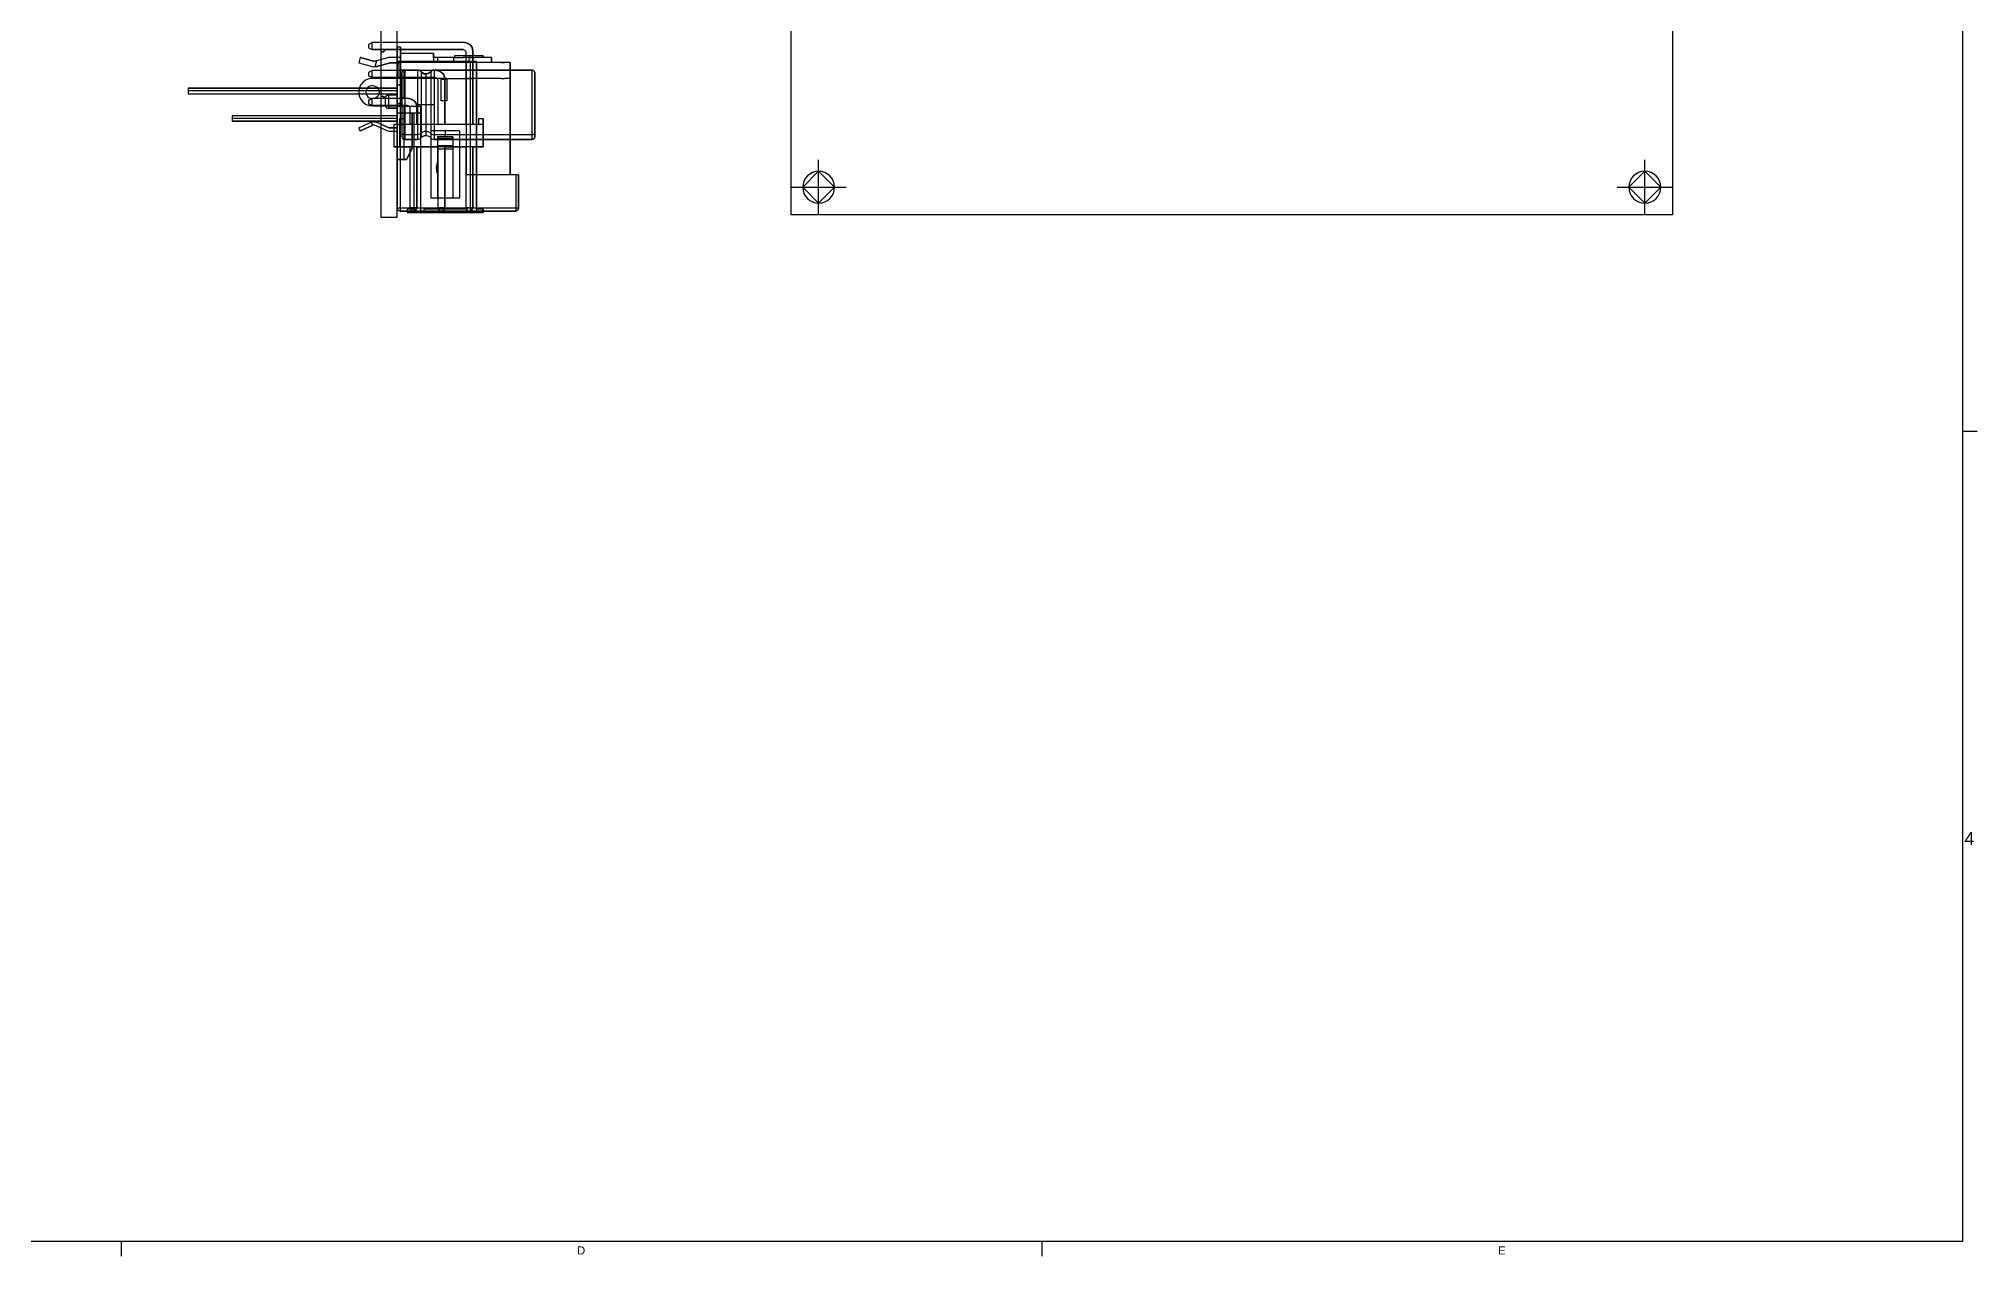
# Model space of a CAD drawing. Header units: inches. Extents: x 0 to 841, y -594 to 0.
# Drawn here: x 489.1 to 841, y -594 to -372.9 of the extents above; entities that cross this region are included whole.
import ezdxf

# ---------------------------------------------------------------- set-up
doc = ezdxf.new("R2010")
doc.units = ezdxf.units.IN
doc.header["$MEASUREMENT"] = 0
doc.styles.add('Arial0', font='arial.ttf', dxfattribs={"height": 2.265495})

msp = doc.modelspace()

# ---------------------------------------------------------------- linework, layer by layer
at = {"color": 18, "true_color": 0x000000}
for p, q in [((838.35, -2.65), (838.35, -591.35)), ((551.15, -165.31), (551.15, -405.31)), ((554.15, -405.31), (554.15, -165.31)), ((625.65, -404.85), (625.65, -164.85)), ((785.65, -164.85), (785.65, -404.85)), ((547.4, -376.29), (547.15, -377.25)), ((547.4, -376.29), (547.15, -377.25)), ((547.52, -376.31), (547.4, -376.29)), ((547.4, -376.29), (547.52, -376.31)), ((547.84, -376.4), (547.52, -376.31)), ((547.52, -376.31), (547.84, -376.4)), ((548.35, -376.54), (547.84, -376.4)), ((547.84, -376.4), (548.35, -376.54)), ((549.01, -376.72), (548.35, -376.54)), ((548.35, -376.54), (549.01, -376.72)), ((549.52, -373.6), (548.94, -373.93)), ((549.52, -373.6), (548.94, -373.93)), ((548.94, -373.93), (548.94, -374.5)), ((548.94, -373.93), (548.94, -374.5)), ((548.94, -374.5), (549.52, -374.84)), ((548.94, -374.5), (549.52, -374.84)), ((549.55, -373.58), (549.52, -373.6)), ((549.55, -373.58), (549.52, -373.6)), ((549.52, -373.6), (549.52, -374.84)), ((549.52, -374.84), (549.55, -374.85)), ((549.52, -374.84), (549.55, -374.85)), ((566.34, -373.58), (549.55, -373.58)), ((566.34, -373.58), (549.55, -373.58)), ((549.55, -374.85), (551, -374.85)), ((566.08, -374.85), (549.55, -374.85)), ((552.39, -376.33), (550.35, -376.88)), ((552.39, -376.33), (550.35, -376.88)), ((551, -374.85), (551.33, -375.26)), ((551, -374.85), (551.33, -375.26)), ((551.33, -375.26), (551.63, -375.26)), ((551.63, -375.26), (551.33, -375.26)), ((551.63, -375.26), (551.96, -374.85)), ((551.96, -374.85), (551.63, -375.26)), ((551.96, -374.85), (566.08, -374.85)), ((552.55, -376.3), (552.39, -376.33)), ((552.55, -376.3), (552.39, -376.33)), ((552.7, -376.27), (552.55, -376.3)), ((552.7, -376.27), (552.55, -376.3)), ((552.86, -376.27), (552.7, -376.27)), ((552.86, -376.27), (552.7, -376.27)), ((554.75, -376.27), (552.86, -376.27)), ((554.75, -376.27), (552.86, -376.27)), ((554.75, -374.41), (554.15, -374.41)), ((554.15, -374.41), (554.15, -383.11)), ((554.75, -374.41), (554.15, -374.41)), ((554.15, -374.41), (554.15, -377.01)), ((554.75, -377.01), (554.75, -374.41)), ((554.75, -374.41), (554.75, -377.01)), ((560.75, -375.57), (554.75, -375.57)), ((554.75, -375.57), (554.75, -376.27)), ((554.75, -375.57), (554.75, -377.17)), ((560.75, -375.57), (554.75, -375.57)), ((560.75, -376.27), (560.75, -375.57)), ((560.75, -375.57), (560.75, -377.17)), ((564.55, -376.27), (560.75, -376.27)), ((560.95, -376.27), (560.75, -376.27)), ((561.15, -376.27), (560.95, -376.27)), ((561.31, -376.27), (561.15, -376.27)), ((561.31, -376.27), (561.15, -376.27)), ((561.44, -376.27), (561.31, -376.27)), ((561.44, -376.27), (561.44, -377.17)), ((564.35, -376.27), (561.44, -376.27)), ((564.35, -376.27), (564.35, -377.17)), ((564.35, -376.27), (565.18, -376.27)), ((569.75, -375.97), (564.55, -375.97)), ((564.55, -375.97), (564.55, -376.27)), ((564.63, -375.97), (564.55, -375.97)), ((564.55, -375.97), (564.55, -376.27)), ((564.89, -375.97), (564.63, -375.97)), ((565.31, -375.97), (564.89, -375.97)), ((565.18, -376.27), (566.13, -376.27)), ((565.85, -375.97), (565.31, -375.97)), ((566.47, -375.97), (565.85, -375.97)), ((566.08, -374.85), (566.21, -374.87)), ((566.08, -374.85), (566.21, -374.87)), ((567.15, -376.27), (566.13, -376.27)), ((566.21, -374.87), (566.34, -374.92)), ((566.21, -374.87), (566.34, -374.92)), ((566.73, -373.63), (566.34, -373.58)), ((566.34, -373.58), (566.73, -373.63)), ((566.34, -374.92), (566.44, -375)), ((566.34, -374.92), (566.44, -375)), ((566.44, -375), (566.52, -375.11)), ((566.44, -375), (566.52, -375.11)), ((567.15, -375.97), (566.47, -375.97)), ((566.52, -375.11), (566.57, -375.23)), ((566.52, -375.11), (566.57, -375.23)), ((566.57, -375.23), (566.59, -375.36)), ((566.57, -375.23), (566.59, -375.36)), ((566.59, -375.36), (566.59, -388.44)), ((566.59, -375.36), (566.59, -388.44)), ((567.1, -373.79), (566.73, -373.63)), ((566.73, -373.63), (567.1, -373.79)), ((567.41, -374.03), (567.1, -373.79)), ((567.1, -373.79), (567.41, -374.03)), ((567.15, -375.97), (567.82, -375.97)), ((567.15, -375.97), (567.15, -376.27)), ((567.15, -376.27), (568.21, -376.27)), ((567.15, -376.27), (567.15, -377.17)), ((567.66, -374.34), (567.41, -374.03)), ((567.41, -374.03), (567.66, -374.34)), ((567.81, -374.71), (567.66, -374.34)), ((567.66, -374.34), (567.81, -374.71)), ((567.86, -375.11), (567.81, -374.71)), ((567.81, -374.71), (567.86, -375.11)), ((568.45, -375.97), (567.82, -375.97)), ((567.86, -388.44), (567.86, -375.11)), ((567.86, -375.11), (567.86, -388.44)), ((569.2, -376.27), (568.21, -376.27)), ((568.98, -375.97), (568.45, -375.97)), ((569.4, -375.97), (568.98, -375.97)), ((570.05, -376.27), (569.2, -376.27)), ((569.66, -375.97), (569.4, -375.97)), ((569.75, -375.97), (569.66, -375.97)), ((569.75, -376.27), (569.75, -375.97)), ((569.75, -375.97), (569.75, -376.27)), ((571.25, -376.27), (569.75, -376.27)), ((570.7, -376.27), (570.05, -376.27)), ((571.11, -376.27), (570.7, -376.27)), ((571.25, -376.27), (571.11, -376.27)), ((571.25, -377.17), (571.25, -376.27)), ((571.25, -376.27), (571.25, -377.17)), ((547.15, -377.25), (547.26, -377.28)), ((547.15, -377.25), (547.26, -377.28)), ((547.26, -377.28), (547.58, -377.37)), ((547.26, -377.28), (547.58, -377.37)), ((547.58, -377.37), (548.09, -377.51)), ((547.58, -377.37), (548.09, -377.51)), ((548.09, -377.51), (548.76, -377.68)), ((548.09, -377.51), (548.76, -377.68)), ((548.76, -377.68), (549.52, -377.89)), ((548.76, -377.68), (549.52, -377.89)), ((549.52, -378.68), (548.94, -379.01)), ((549.52, -378.68), (548.94, -379.01)), ((548.94, -379.01), (548.94, -379.58)), ((548.94, -379.01), (548.94, -379.58)), ((548.94, -379.58), (549.52, -379.92)), ((548.94, -379.58), (549.52, -379.92)), ((549.65, -380.07), (549, -380.15)), ((549.65, -380.07), (549, -380.15)), ((549.78, -376.92), (549.01, -376.72)), ((549.01, -376.72), (549.78, -376.92)), ((549.52, -377.89), (549.98, -377.95)), ((549.52, -377.89), (549.98, -377.95)), ((549.55, -378.66), (549.52, -378.68)), ((549.55, -378.66), (549.52, -378.68)), ((549.52, -378.68), (549.52, -379.92)), ((549.52, -379.92), (549.55, -379.93)), ((549.52, -379.92), (549.55, -379.93)), ((561.26, -378.66), (549.55, -378.66)), ((561.26, -378.66), (549.55, -378.66)), ((549.55, -379.93), (561, -379.93)), ((561, -379.93), (549.55, -379.93)), ((554.45, -380.07), (549.65, -380.07)), ((554.45, -380.07), (549.65, -380.07)), ((549.98, -376.95), (549.78, -376.92)), ((549.78, -376.92), (549.98, -376.95)), ((550.19, -376.92), (549.98, -376.95)), ((550.19, -376.92), (549.98, -376.95)), ((549.98, -377.95), (550.07, -377.95)), ((550.07, -377.95), (549.98, -377.95)), ((550.35, -376.88), (550.07, -377.95)), ((550.07, -377.95), (550.19, -377.93)), ((550.19, -377.93), (550.07, -377.95)), ((550.35, -376.88), (550.19, -376.92)), ((550.35, -376.88), (550.19, -376.92)), ((550.19, -377.93), (550.32, -377.92)), ((550.32, -377.92), (550.19, -377.93)), ((550.32, -377.92), (550.45, -377.89)), ((550.45, -377.89), (550.32, -377.92)), ((550.45, -377.89), (552.65, -377.3)), ((552.65, -377.3), (550.45, -377.89)), ((552.65, -377.3), (552.72, -377.28)), ((552.72, -377.28), (552.65, -377.3)), ((552.72, -377.28), (552.79, -377.27)), ((552.79, -377.27), (552.72, -377.28)), ((552.79, -377.27), (552.86, -377.27)), ((552.86, -377.27), (552.79, -377.27)), ((552.86, -377.27), (554.45, -377.27)), ((554.45, -377.27), (552.86, -377.27)), ((554.75, -377.01), (554.15, -377.01)), ((554.15, -377.01), (554.15, -385.21)), ((554.15, -380.07), (554.15, -403.67)), ((554.16, -380.07), (554.15, -380.07)), ((554.45, -380.07), (554.16, -380.07)), ((554.21, -380.07), (554.16, -380.07)), ((554.29, -380.07), (554.21, -380.07)), ((554.4, -380.07), (554.29, -380.07)), ((554.52, -380.07), (554.4, -380.07)), ((554.45, -377.17), (554.45, -380.07)), ((566.67, -377.17), (554.45, -377.17)), ((554.45, -377.27), (554.45, -380.07)), ((563.15, -380.07), (554.52, -380.07)), ((554.65, -380.07), (554.52, -380.07)), ((562.05, -380.07), (554.65, -380.07)), ((554.65, -380.07), (554.65, -403.67)), ((568.55, -377.01), (554.75, -377.01)), ((567.35, -377.01), (554.75, -377.01)), ((554.75, -377.01), (554.75, -385.21)), ((555.35, -378.61), (554.75, -378.61)), ((554.97, -379), (554.95, -379.15)), ((554.97, -379), (554.95, -379.15)), ((554.95, -379.15), (554.95, -381.26)), ((554.95, -379.15), (554.95, -379.35)), ((554.95, -379.35), (554.95, -379.92)), ((554.95, -379.92), (554.95, -380.82)), ((555.02, -378.86), (554.97, -379)), ((555.02, -378.86), (554.97, -379)), ((555.12, -378.74), (555.02, -378.86)), ((555.12, -378.74), (555.02, -378.86)), ((555.24, -378.64), (555.12, -378.74)), ((555.24, -378.64), (555.12, -378.74)), ((555.38, -378.58), (555.24, -378.64)), ((555.38, -378.58), (555.24, -378.64)), ((555.35, -378.61), (555.35, -383.61)), ((555.35, -378.61), (555.35, -383.61)), ((555.53, -378.56), (555.38, -378.58)), ((555.53, -378.56), (555.38, -378.58)), ((557.84, -378.56), (555.53, -378.56)), ((555.53, -378.56), (555.53, -378.78)), ((557.84, -378.56), (555.53, -378.56)), ((555.53, -378.78), (555.53, -379.41)), ((555.53, -379.41), (555.53, -380.41)), ((558.08, -378.6), (557.84, -378.56)), ((557.84, -378.56), (557.84, -378.78)), ((557.84, -378.56), (558.08, -378.6)), ((557.84, -378.78), (557.84, -379.41)), ((557.84, -379.41), (557.84, -380.41)), ((558.3, -378.7), (558.08, -378.6)), ((558.08, -378.6), (558.3, -378.7)), ((558.47, -378.87), (558.3, -378.7)), ((558.3, -378.7), (558.47, -378.87)), ((558.72, -379.09), (558.47, -378.87)), ((558.47, -378.87), (558.47, -379.07)), ((558.47, -378.87), (558.72, -379.09)), ((558.47, -379.07), (558.47, -379.67)), ((558.47, -379.67), (558.47, -380.62)), ((559.02, -379.23), (558.72, -379.09)), ((558.72, -379.09), (559.02, -379.23)), ((559.35, -379.28), (559.02, -379.23)), ((559.02, -379.23), (559.35, -379.28)), ((559.67, -379.23), (559.35, -379.28)), ((559.67, -379.23), (559.35, -379.28)), ((559.35, -379.28), (559.35, -379.47)), ((559.35, -379.47), (559.35, -380.03)), ((559.35, -380.03), (559.35, -380.92)), ((559.97, -379.09), (559.67, -379.23)), ((559.97, -379.09), (559.67, -379.23)), ((560.22, -378.87), (559.97, -379.09)), ((560.22, -378.87), (559.97, -379.09)), ((560.4, -378.7), (560.22, -378.87)), ((560.4, -378.7), (560.22, -378.87)), ((560.22, -378.87), (560.22, -379.07)), ((560.22, -379.07), (560.22, -379.67)), ((560.22, -379.67), (560.22, -380.62)), ((560.61, -378.6), (560.4, -378.7)), ((560.61, -378.6), (560.4, -378.7)), ((560.85, -378.56), (560.61, -378.6)), ((560.85, -378.56), (560.61, -378.6)), ((578.56, -378.56), (560.85, -378.56)), ((560.85, -378.56), (560.85, -378.78)), ((560.85, -378.56), (578.56, -378.56)), ((560.85, -378.78), (560.85, -379.41)), ((560.85, -379.41), (560.85, -380.41)), ((561, -379.93), (561.13, -379.95)), ((561, -379.93), (561.13, -379.95)), ((561.13, -379.95), (561.26, -380)), ((561.13, -379.95), (561.26, -380)), ((561.65, -378.71), (561.26, -378.66)), ((561.26, -378.66), (561.65, -378.71)), ((561.26, -380), (561.36, -380.08)), ((561.26, -380), (561.36, -380.08)), ((561.36, -380.08), (561.44, -380.19)), ((561.36, -380.08), (561.44, -380.19)), ((562.02, -378.87), (561.65, -378.71)), ((561.65, -378.71), (562.02, -378.87)), ((562.33, -379.11), (562.02, -378.87)), ((562.02, -378.87), (562.33, -379.11)), ((562.05, -380.07), (562.05, -384.17)), ((563.15, -380.07), (562.05, -380.07)), ((562.58, -379.42), (562.33, -379.11)), ((562.33, -379.11), (562.58, -379.42)), ((562.73, -379.79), (562.58, -379.42)), ((562.58, -379.42), (562.73, -379.79)), ((562.78, -380.19), (562.73, -379.79)), ((562.73, -379.79), (562.78, -380.19)), ((563.15, -380.07), (563.15, -384.17)), ((563.15, -380.07), (566.67, -380.07)), ((567.71, -377.17), (566.67, -377.17)), ((566.67, -377.17), (566.67, -380.07)), ((566.67, -380.07), (567.71, -380.07)), ((566.67, -380.07), (566.67, -397.57)), ((567.71, -380.07), (566.67, -380.07)), ((567.66, -377.01), (567.35, -377.01)), ((567.66, -377.01), (567.35, -377.01)), ((567.35, -377.01), (567.35, -404.41)), ((567.95, -377.01), (567.66, -377.01)), ((568.74, -377.17), (567.71, -377.17)), ((568.74, -380.07), (567.71, -380.07)), ((568.74, -380.07), (567.71, -380.07)), ((568.19, -377.01), (567.95, -377.01)), ((568.39, -377.01), (568.19, -377.01)), ((568.51, -377.01), (568.39, -377.01)), ((568.51, -377.01), (568.55, -377.01)), ((568.55, -403.81), (568.55, -377.01)), ((568.55, -377.01), (568.55, -404.41)), ((569.73, -377.17), (568.74, -377.17)), ((569.73, -380.07), (568.74, -380.07)), ((569.73, -380.07), (568.74, -380.07)), ((570.67, -377.17), (569.73, -377.17)), ((570.67, -380.07), (569.73, -380.07)), ((570.67, -380.07), (569.73, -380.07)), ((571.54, -377.17), (570.67, -377.17)), ((571.54, -380.07), (570.67, -380.07)), ((571.54, -380.07), (570.67, -380.07)), ((574.67, -377.17), (571.25, -377.17)), ((572.32, -377.17), (571.54, -377.17)), ((572.32, -380.07), (571.54, -380.07)), ((572.32, -380.07), (571.54, -380.07)), ((573.01, -377.17), (572.32, -377.17)), ((573.01, -380.07), (572.32, -380.07)), ((573.01, -380.07), (572.32, -380.07)), ((573.01, -377.17), (573.59, -377.17)), ((573.01, -380.07), (573.59, -380.07)), ((573.01, -380.07), (573.59, -380.07)), ((574.06, -377.17), (573.59, -377.17)), ((574.06, -380.07), (573.59, -380.07)), ((574.06, -380.07), (573.59, -380.07)), ((574.39, -377.17), (574.06, -377.17)), ((574.39, -380.07), (574.06, -380.07)), ((574.39, -380.07), (574.06, -380.07)), ((574.6, -377.17), (574.39, -377.17)), ((574.6, -380.07), (574.39, -380.07)), ((574.6, -380.07), (574.39, -380.07)), ((574.67, -377.17), (574.6, -377.17)), ((574.67, -380.07), (574.6, -380.07)), ((574.67, -380.07), (574.6, -380.07)), ((574.67, -397.57), (574.67, -377.17)), ((574.67, -377.17), (574.67, -380.07)), ((574.67, -380.07), (574.67, -397.57)), ((578.71, -378.58), (578.56, -378.56)), ((578.56, -378.56), (578.56, -378.78)), ((578.56, -378.56), (578.71, -378.58)), ((578.56, -378.78), (578.56, -379.41)), ((578.56, -379.41), (578.56, -380.41)), ((578.85, -378.64), (578.71, -378.58)), ((578.71, -378.58), (578.85, -378.64)), ((578.97, -378.74), (578.85, -378.64)), ((578.85, -378.64), (578.97, -378.74)), ((579.07, -378.86), (578.97, -378.74)), ((578.97, -378.74), (579.07, -378.86)), ((579.13, -379), (579.07, -378.86)), ((579.07, -378.86), (579.13, -379)), ((579.15, -379.15), (579.13, -379)), ((579.13, -379), (579.15, -379.15)), ((579.15, -389.81), (579.15, -379.15)), ((579.15, -379.15), (579.15, -379.35)), ((579.15, -379.35), (579.15, -379.92)), ((579.15, -379.92), (579.15, -380.82)), ((554.15, -381.86), (516.15, -381.86)), ((516.15, -381.86), (516.15, -382.36)), ((516.15, -381.86), (516.15, -381.88)), ((516.15, -381.86), (554.15, -381.86)), ((516.15, -381.88), (516.15, -381.93)), ((516.15, -381.93), (516.15, -382.01)), ((516.15, -382.01), (516.15, -382.11)), ((516.15, -382.11), (516.15, -382.23)), ((516.15, -382.23), (516.15, -382.36)), ((516.15, -382.36), (516.15, -382.86)), ((516.15, -382.36), (516.15, -382.49)), ((554.15, -382.36), (516.15, -382.36)), ((516.15, -382.49), (516.15, -382.61)), ((516.15, -382.61), (516.15, -382.72)), ((516.15, -382.72), (516.15, -382.8)), ((516.15, -382.8), (516.15, -382.85)), ((516.15, -382.85), (516.15, -382.86)), ((516.15, -382.86), (554.15, -382.86)), ((516.15, -382.86), (554.15, -382.86)), ((547.23, -381.92), (547.15, -382.57)), ((547.23, -381.92), (547.15, -382.57)), ((547.15, -382.57), (547.23, -383.22)), ((547.15, -382.57), (547.23, -383.22)), ((547.48, -381.32), (547.23, -381.92)), ((547.48, -381.32), (547.23, -381.92)), ((547.23, -383.22), (547.48, -383.82)), ((547.23, -383.22), (547.48, -383.82)), ((547.88, -380.8), (547.48, -381.32)), ((547.88, -380.8), (547.48, -381.32)), ((548.4, -380.4), (547.88, -380.8)), ((548.4, -380.4), (547.88, -380.8)), ((549, -380.15), (548.4, -380.4)), ((549, -380.15), (548.4, -380.4)), ((548.49, -382.26), (548.45, -382.57)), ((548.45, -382.57), (548.49, -382.88)), ((548.61, -381.97), (548.49, -382.26)), ((548.49, -382.88), (548.61, -383.17)), ((548.8, -381.72), (548.61, -381.97)), ((548.61, -383.17), (548.8, -383.42)), ((549.05, -381.53), (548.8, -381.72)), ((548.8, -383.42), (549.05, -383.61)), ((549.34, -381.41), (549.05, -381.53)), ((549.05, -383.61), (549.34, -383.73)), ((549.65, -381.37), (549.34, -381.41)), ((549.65, -381.37), (549.96, -381.41)), ((549.96, -381.41), (550.25, -381.53)), ((550.25, -383.61), (549.96, -383.73)), ((550.25, -381.53), (550.49, -381.72)), ((550.49, -383.42), (550.25, -383.61)), ((550.49, -381.72), (550.69, -381.97)), ((550.69, -383.17), (550.49, -383.42)), ((550.69, -381.97), (550.81, -382.26)), ((550.81, -382.88), (550.69, -383.17)), ((550.81, -382.26), (550.85, -382.57)), ((550.85, -382.57), (550.81, -382.88)), ((551.33, -383.34), (551, -383.74)), ((551.33, -383.34), (551, -383.74)), ((551.63, -383.34), (551.33, -383.34)), ((551.63, -383.34), (551.33, -383.34)), ((551.96, -383.74), (551.63, -383.34)), ((551.63, -383.34), (551.96, -383.74)), ((551.96, -383.57), (551.95, -383.72)), ((551.96, -383.57), (551.95, -383.72)), ((551.98, -383.53), (551.96, -383.57)), ((551.98, -383.53), (551.96, -383.57)), ((552.01, -383.44), (551.98, -383.53)), ((552.01, -383.44), (551.98, -383.53)), ((552.04, -383.39), (552.01, -383.44)), ((552.04, -383.39), (552.01, -383.44)), ((552.09, -383.32), (552.04, -383.39)), ((552.09, -383.32), (552.04, -383.39)), ((552.13, -383.28), (552.09, -383.32)), ((552.13, -383.28), (552.09, -383.32)), ((552.19, -383.23), (552.13, -383.28)), ((552.19, -383.23), (552.13, -383.28)), ((552.25, -383.19), (552.19, -383.23)), ((552.25, -383.19), (552.19, -383.23)), ((552.32, -383.16), (552.25, -383.19)), ((552.32, -383.16), (552.25, -383.19)), ((552.37, -383.14), (552.32, -383.16)), ((552.37, -383.14), (552.32, -383.16)), ((552.43, -383.13), (552.37, -383.14)), ((552.43, -383.13), (552.37, -383.14)), ((552.49, -383.12), (552.43, -383.13)), ((552.49, -383.12), (552.43, -383.13)), ((552.55, -383.11), (552.49, -383.12)), ((552.55, -383.11), (552.49, -383.12)), ((554.15, -383.11), (552.55, -383.11)), ((552.55, -383.11), (552.55, -383.12)), ((553.95, -383.11), (552.55, -383.11)), ((552.55, -383.12), (552.55, -383.2)), ((552.55, -383.2), (552.55, -383.34)), ((552.55, -383.34), (552.55, -383.55)), ((552.55, -383.55), (552.55, -383.8)), ((554.15, -383.11), (553.95, -383.11)), ((554.95, -381.26), (554.15, -381.26)), ((554.15, -381.26), (554.15, -381.86)), ((554.15, -381.26), (554.15, -381.38)), ((554.15, -381.26), (554.95, -381.26)), ((554.15, -381.38), (554.15, -381.71)), ((554.15, -381.71), (554.15, -382.24)), ((554.15, -382.24), (554.15, -382.94)), ((554.15, -382.86), (554.15, -384.64)), ((554.15, -382.94), (554.15, -383.75)), ((555.35, -383.61), (554.75, -383.61)), ((554.95, -380.82), (554.95, -382.01)), ((554.95, -382.01), (554.95, -383.39)), ((554.95, -383.39), (554.95, -384.86)), ((555.53, -380.41), (555.53, -381.71)), ((555.53, -381.71), (555.53, -383.23)), ((555.53, -383.23), (555.53, -384.86)), ((557.84, -380.41), (557.84, -381.71)), ((557.84, -381.71), (557.84, -383.23)), ((557.84, -383.23), (557.84, -384.86)), ((558.47, -380.62), (558.47, -381.86)), ((558.47, -381.86), (558.47, -383.31)), ((558.47, -383.31), (558.47, -384.86)), ((559.35, -380.92), (559.35, -382.07)), ((559.35, -382.07), (559.35, -383.42)), ((559.35, -383.42), (559.35, -384.86)), ((560.22, -380.62), (560.22, -381.86)), ((560.22, -381.86), (560.22, -383.31)), ((560.22, -383.31), (560.22, -384.86)), ((560.85, -380.41), (560.85, -381.71)), ((560.85, -381.71), (560.85, -383.23)), ((560.85, -383.23), (560.85, -384.86)), ((561.44, -380.19), (561.49, -380.31)), ((561.44, -380.19), (561.49, -380.31)), ((561.49, -380.31), (561.51, -380.44)), ((561.49, -380.31), (561.51, -380.44)), ((561.51, -380.44), (561.51, -388.44)), ((561.51, -380.44), (561.51, -388.44)), ((563.15, -380.27), (562.05, -380.27)), ((562.78, -388.44), (562.78, -380.19)), ((562.78, -380.19), (562.78, -388.44)), ((578.56, -380.41), (578.56, -381.71)), ((578.56, -381.71), (578.56, -383.23)), ((578.56, -383.23), (578.56, -384.86)), ((579.15, -380.82), (579.15, -382.01)), ((579.15, -382.01), (579.15, -383.39)), ((579.15, -383.39), (579.15, -384.86)), ((554.15, -386.86), (524.15, -386.86)), ((524.15, -386.86), (524.15, -387.36)), ((524.15, -386.86), (524.15, -386.88)), ((554.15, -386.86), (524.15, -386.86)), ((524.15, -386.88), (524.15, -386.93)), ((524.15, -386.93), (524.15, -387.01)), ((524.15, -387.01), (524.15, -387.11)), ((524.15, -387.11), (524.15, -387.23)), ((547.48, -383.82), (547.88, -384.34)), ((547.48, -383.82), (547.88, -384.34)), ((547.88, -384.34), (548.4, -384.73)), ((547.88, -384.34), (548.4, -384.73)), ((548.4, -384.73), (549, -384.98)), ((548.4, -384.73), (549, -384.98)), ((549.52, -383.76), (548.94, -384.09)), ((549.52, -383.76), (548.94, -384.09)), ((548.94, -384.09), (548.94, -384.66)), ((548.94, -384.09), (548.94, -384.66)), ((548.94, -384.66), (549.52, -385)), ((548.94, -384.66), (549.52, -385)), ((549, -384.98), (549.65, -385.07)), ((549, -384.98), (549.65, -385.07)), ((549.34, -383.73), (549.65, -383.77)), ((549.55, -383.74), (549.52, -383.76)), ((549.55, -383.74), (549.52, -383.76)), ((549.52, -383.76), (549.52, -385)), ((549.52, -385), (549.55, -385.01)), ((549.52, -385), (549.55, -385.01)), ((551, -383.74), (549.55, -383.74)), ((556.18, -383.74), (549.55, -383.74)), ((549.55, -385.01), (555.92, -385.01)), ((555.92, -385.01), (549.55, -385.01)), ((549.96, -383.73), (549.65, -383.77)), ((549.65, -385.07), (554.15, -385.07)), ((554.15, -385.07), (549.65, -385.07)), ((551.95, -383.72), (551.95, -384.9)), ((551.95, -383.72), (551.95, -383.76)), ((551.95, -383.76), (551.95, -383.83)), ((551.95, -383.83), (551.95, -383.93)), ((551.95, -383.93), (551.95, -384.06)), ((551.95, -384.06), (551.95, -384.2)), ((551.95, -384.2), (551.95, -384.35)), ((551.95, -384.35), (551.95, -384.5)), ((551.95, -384.5), (551.95, -384.64)), ((551.95, -384.64), (551.95, -384.75)), ((551.95, -384.75), (551.95, -384.84)), ((551.95, -384.84), (551.95, -384.9)), ((551.95, -384.9), (551.96, -385.05)), ((551.95, -384.9), (551.96, -385.05)), ((556.18, -383.74), (551.96, -383.74)), ((551.96, -385.05), (552.01, -385.19)), ((551.96, -385.05), (552.01, -385.19)), ((552.01, -385.19), (552.09, -385.3)), ((552.01, -385.19), (552.09, -385.3)), ((552.09, -385.3), (552.19, -385.4)), ((552.09, -385.3), (552.19, -385.4)), ((552.19, -385.4), (552.32, -385.47)), ((552.19, -385.4), (552.32, -385.47)), ((552.32, -385.47), (552.43, -385.5)), ((552.32, -385.47), (552.43, -385.5)), ((552.43, -385.5), (552.55, -385.51)), ((552.43, -385.5), (552.55, -385.51)), ((552.55, -383.8), (552.55, -384.09)), ((552.55, -384.09), (552.55, -384.39)), ((552.55, -384.39), (552.55, -384.68)), ((552.55, -384.68), (552.55, -384.96)), ((552.55, -384.96), (552.55, -385.19)), ((552.55, -385.19), (552.55, -385.37)), ((552.55, -385.37), (552.55, -385.48)), ((552.55, -385.48), (552.55, -385.51)), ((552.55, -385.51), (554.15, -385.51)), ((554.15, -385.51), (552.55, -385.51)), ((554.15, -383.75), (554.15, -384.64)), ((554.15, -384.64), (554.95, -384.64)), ((554.95, -384.64), (554.15, -384.64)), ((554.15, -385.07), (554.15, -389.07)), ((554.95, -385.09), (554.15, -385.09)), ((554.15, -385.09), (554.15, -386.86)), ((554.15, -385.09), (554.15, -385.98)), ((554.95, -385.09), (554.15, -385.09)), ((554.75, -385.21), (554.15, -385.21)), ((554.15, -385.21), (554.15, -386.41)), ((554.15, -385.51), (554.15, -394.81)), ((554.15, -385.98), (554.15, -386.79)), ((555.35, -386.41), (554.15, -386.41)), ((554.15, -386.41), (554.15, -394.81)), ((554.15, -386.79), (554.15, -387.49)), ((558.35, -385.21), (554.75, -385.21)), ((554.95, -384.64), (554.95, -385.09)), ((554.95, -384.86), (554.95, -386.34)), ((554.95, -386.34), (554.95, -387.72)), ((555.35, -385.21), (555.35, -386.41)), ((558.35, -386.41), (555.35, -386.41)), ((555.35, -386.41), (555.35, -394.81)), ((555.53, -384.86), (555.53, -386.49)), ((555.53, -386.49), (555.53, -388.01)), ((555.92, -385.01), (556.05, -385.03)), ((555.92, -385.01), (556.05, -385.03)), ((556.05, -385.03), (556.18, -385.08)), ((556.05, -385.03), (556.18, -385.08)), ((556.57, -383.79), (556.18, -383.74)), ((556.18, -383.74), (556.57, -383.79)), ((556.18, -385.08), (556.28, -385.16)), ((556.18, -385.08), (556.28, -385.16)), ((556.28, -385.16), (556.36, -385.27)), ((556.28, -385.16), (556.36, -385.27)), ((556.36, -385.27), (556.41, -385.39)), ((556.36, -385.27), (556.41, -385.39)), ((556.41, -385.39), (556.43, -385.52)), ((556.41, -385.39), (556.43, -385.52)), ((556.43, -385.52), (556.43, -388.44)), ((556.43, -385.52), (556.43, -388.44)), ((556.94, -383.95), (556.57, -383.79)), ((556.57, -383.79), (556.94, -383.95)), ((556.85, -392.81), (556.85, -386.41)), ((556.85, -386.41), (557.15, -386.41)), ((556.85, -386.41), (556.85, -392.81)), ((557.25, -384.19), (556.94, -383.95)), ((556.94, -383.95), (557.25, -384.19)), ((557.15, -386.41), (557.15, -399.85)), ((557.15, -386.41), (557.15, -404.41)), ((557.31, -386.41), (557.19, -386.41)), ((557.19, -386.41), (557.19, -386.41)), ((557.5, -384.5), (557.25, -384.19)), ((557.25, -384.19), (557.5, -384.5)), ((557.5, -386.41), (557.31, -386.41)), ((557.65, -384.87), (557.5, -384.5)), ((557.5, -384.5), (557.65, -384.87)), ((557.75, -386.41), (557.5, -386.41)), ((557.7, -385.27), (557.65, -384.87)), ((557.65, -384.87), (557.7, -385.27)), ((557.7, -388.44), (557.7, -385.27)), ((557.7, -385.27), (557.7, -388.44)), ((558.04, -386.41), (557.75, -386.41)), ((560.85, -384.86), (557.84, -384.86)), ((560.85, -384.86), (557.84, -384.86)), ((557.84, -384.86), (557.84, -386.49)), ((557.84, -386.49), (557.84, -388.01)), ((558.04, -386.41), (558.35, -386.41)), ((558.35, -385.21), (558.35, -386.41)), ((558.35, -386.41), (558.35, -404.41)), ((558.47, -384.86), (558.47, -386.42)), ((558.47, -386.42), (558.47, -387.86)), ((559.35, -384.86), (559.35, -386.31)), ((559.35, -386.31), (559.35, -387.66)), ((560.22, -384.86), (560.22, -386.42)), ((560.22, -386.42), (560.22, -387.86)), ((560.85, -384.86), (560.85, -386.49)), ((560.85, -386.49), (560.85, -388.01)), ((563.15, -384.17), (562.05, -384.17)), ((578.56, -384.86), (578.56, -386.49)), ((578.56, -386.49), (578.56, -388.01)), ((579.15, -384.86), (579.15, -386.34)), ((579.15, -386.34), (579.15, -387.72)), ((524.15, -387.23), (524.15, -387.36)), ((524.15, -387.36), (524.15, -387.86)), ((524.15, -387.36), (524.15, -387.49)), ((554.15, -387.36), (524.15, -387.36)), ((524.15, -387.49), (524.15, -387.61)), ((524.15, -387.61), (524.15, -387.72)), ((524.15, -387.72), (524.15, -387.8)), ((524.15, -387.8), (524.15, -387.85)), ((524.15, -387.85), (524.15, -387.86)), ((524.15, -387.86), (554.15, -387.86)), ((554.15, -387.86), (524.15, -387.86)), ((547.22, -389.06), (547.15, -389.1)), ((547.22, -389.06), (547.15, -389.1)), ((547.15, -389.1), (547.4, -389.64)), ((547.15, -389.1), (547.4, -389.64)), ((547.44, -388.96), (547.22, -389.06)), ((547.44, -388.96), (547.22, -389.06)), ((547.4, -389.64), (547.47, -389.61)), ((547.47, -389.61), (547.4, -389.64)), ((547.79, -388.8), (547.44, -388.96)), ((547.79, -388.8), (547.44, -388.96)), ((547.47, -389.61), (547.69, -389.5)), ((547.69, -389.5), (547.47, -389.61)), ((547.69, -389.5), (548.04, -389.34)), ((548.04, -389.34), (547.69, -389.5)), ((548.25, -388.58), (547.79, -388.8)), ((548.25, -388.58), (547.79, -388.8)), ((548.04, -389.34), (548.5, -389.13)), ((548.5, -389.13), (548.04, -389.34)), ((548.78, -388.34), (548.25, -388.58)), ((548.78, -388.34), (548.25, -388.58)), ((548.5, -389.13), (549.03, -388.88)), ((549.03, -388.88), (548.5, -389.13)), ((549.35, -388.07), (548.78, -388.34)), ((549.35, -388.07), (548.78, -388.34)), ((549.03, -388.88), (549.61, -388.61)), ((549.61, -388.61), (549.03, -388.88)), ((549.41, -388.04), (549.35, -388.07)), ((549.41, -388.04), (549.35, -388.07)), ((549.78, -387.95), (549.41, -388.04)), ((549.78, -387.95), (549.41, -388.04)), ((549.41, -388.04), (549.67, -388.59)), ((549.61, -388.61), (549.67, -388.59)), ((549.67, -388.59), (549.61, -388.61)), ((549.67, -388.59), (549.87, -388.54)), ((549.87, -388.54), (549.67, -388.59)), ((550.17, -387.95), (549.78, -387.95)), ((549.78, -387.95), (550.17, -387.95)), ((549.87, -388.54), (550.08, -388.55)), ((549.87, -388.54), (550.08, -388.55)), ((550.08, -388.55), (550.28, -388.61)), ((550.08, -388.55), (550.28, -388.61)), ((550.54, -388.07), (550.17, -387.95)), ((550.17, -387.95), (550.54, -388.07)), ((550.28, -388.61), (552.27, -389.54)), ((550.28, -388.61), (552.27, -389.54)), ((552.52, -388.99), (550.54, -388.07)), ((550.54, -388.07), (552.52, -388.99)), ((552.27, -389.54), (552.46, -389.61)), ((552.27, -389.54), (552.46, -389.61)), ((552.46, -389.61), (552.66, -389.65)), ((552.46, -389.61), (552.66, -389.65)), ((552.63, -389.03), (552.52, -388.99)), ((552.52, -388.99), (552.63, -389.03)), ((552.74, -389.06), (552.63, -389.03)), ((552.63, -389.03), (552.74, -389.06)), ((552.66, -389.65), (552.86, -389.67)), ((552.66, -389.65), (552.86, -389.67)), ((552.86, -389.07), (552.74, -389.06)), ((552.74, -389.06), (552.86, -389.07)), ((554.15, -389.07), (552.86, -389.07)), ((552.86, -389.07), (554.15, -389.07)), ((552.86, -389.67), (554.15, -389.67)), ((552.86, -389.67), (554.15, -389.67)), ((554.53, -388.44), (553.51, -388.44)), ((553.51, -388.44), (553.51, -392.51)), ((553.51, -388.44), (553.51, -392.51)), ((554.53, -388.44), (553.51, -388.44)), ((554.15, -387.49), (554.15, -388.02)), ((554.15, -387.86), (554.15, -388.46)), ((554.15, -388.02), (554.15, -388.35)), ((554.15, -388.35), (554.15, -388.46)), ((554.15, -388.46), (554.95, -388.46)), ((554.15, -388.46), (554.95, -388.46)), ((554.15, -389.67), (554.15, -403.67)), ((555.39, -387.43), (554.53, -387.43)), ((554.53, -387.43), (554.53, -388.44)), ((554.53, -387.43), (554.53, -388.44)), ((555.39, -387.43), (554.53, -387.43)), ((554.53, -388.44), (554.53, -392.51)), ((569.77, -388.44), (554.53, -388.44)), ((554.95, -387.72), (554.95, -388.9)), ((554.95, -388.46), (554.95, -389.81)), ((554.95, -388.9), (554.95, -389.81)), ((554.95, -389.81), (554.95, -390.58)), ((554.95, -389.81), (554.97, -389.94)), ((554.95, -389.81), (554.97, -389.94)), ((554.95, -389.81), (554.95, -390.23)), ((554.95, -390.23), (554.95, -390.49)), ((554.95, -390.49), (554.95, -390.58)), ((554.95, -390.58), (554.97, -390.73)), ((554.95, -390.58), (554.97, -390.73)), ((554.97, -389.94), (555.02, -390.07)), ((554.97, -389.94), (555.02, -390.07)), ((555.02, -390.07), (555.12, -390.17)), ((555.02, -390.07), (555.12, -390.17)), ((555.12, -390.17), (555.24, -390.25)), ((555.12, -390.17), (555.24, -390.25)), ((555.24, -390.25), (555.38, -390.3)), ((555.24, -390.25), (555.38, -390.3)), ((555.38, -390.3), (555.53, -390.32)), ((555.38, -390.3), (555.53, -390.32)), ((555.39, -388.44), (555.39, -387.43)), ((555.39, -387.43), (555.39, -388.44)), ((556.43, -388.44), (555.39, -388.44)), ((555.53, -388.01), (555.53, -389.32)), ((555.53, -389.32), (555.53, -390.32)), ((557.84, -390.32), (555.53, -390.32)), ((557.84, -390.32), (555.53, -390.32)), ((555.53, -390.32), (555.53, -390.78)), ((561.51, -388.44), (557.7, -388.44)), ((557.84, -388.01), (557.84, -389.32)), ((557.84, -389.32), (557.84, -390.32)), ((558.08, -390.29), (557.84, -390.32)), ((558.08, -390.29), (557.84, -390.32)), ((557.84, -390.32), (557.84, -390.78)), ((558.3, -390.2), (558.08, -390.29)), ((558.3, -390.2), (558.08, -390.29)), ((558.47, -390.06), (558.3, -390.2)), ((558.47, -390.06), (558.3, -390.2)), ((558.47, -387.86), (558.47, -389.11)), ((558.47, -389.11), (558.47, -390.06)), ((558.72, -389.87), (558.47, -390.06)), ((558.72, -389.87), (558.47, -390.06)), ((558.47, -390.06), (558.47, -390.5)), ((558.47, -390.5), (558.47, -390.77)), ((558.47, -390.86), (558.72, -390.64)), ((558.72, -390.64), (558.47, -390.86)), ((559.02, -389.74), (558.72, -389.87)), ((559.02, -389.74), (558.72, -389.87)), ((558.72, -390.64), (559.02, -390.5)), ((559.02, -390.5), (558.72, -390.64)), ((559.35, -389.7), (559.02, -389.74)), ((559.35, -389.7), (559.02, -389.74)), ((559.02, -390.5), (559.35, -390.45)), ((559.35, -390.45), (559.02, -390.5)), ((559.35, -387.66), (559.35, -388.81)), ((559.35, -388.81), (559.35, -389.7)), ((559.35, -389.7), (559.67, -389.74)), ((559.35, -389.7), (559.67, -389.74)), ((559.35, -389.7), (559.35, -390.11)), ((559.35, -390.11), (559.35, -390.36)), ((559.35, -390.36), (559.35, -390.45)), ((559.35, -390.45), (559.67, -390.5)), ((559.35, -390.45), (559.67, -390.5)), ((559.67, -389.74), (559.97, -389.87)), ((559.67, -389.74), (559.97, -389.87)), ((559.67, -390.5), (559.97, -390.64)), ((559.67, -390.5), (559.97, -390.64)), ((559.97, -389.87), (560.22, -390.06)), ((559.97, -389.87), (560.22, -390.06)), ((559.97, -390.64), (560.22, -390.86)), ((559.97, -390.64), (560.22, -390.86)), ((560.22, -387.86), (560.22, -389.11)), ((560.22, -389.11), (560.22, -390.06)), ((560.22, -390.06), (560.4, -390.2)), ((560.22, -390.06), (560.4, -390.2)), ((560.22, -390.06), (560.22, -390.5)), ((560.22, -390.5), (560.22, -390.77)), ((565.45, -389.61), (560.25, -389.61)), ((560.25, -389.61), (560.25, -401.81)), ((560.4, -390.2), (560.61, -390.29)), ((560.4, -390.2), (560.61, -390.29)), ((560.61, -390.29), (560.85, -390.32)), ((560.61, -390.29), (560.85, -390.32)), ((560.85, -388.01), (560.85, -389.32)), ((560.85, -389.32), (560.85, -390.32)), ((578.56, -390.32), (560.85, -390.32)), ((578.56, -390.32), (560.85, -390.32)), ((560.85, -390.32), (560.85, -390.78)), ((566.59, -388.44), (562.78, -388.44)), ((562.83, -389.61), (562.83, -390.69)), ((565.45, -389.61), (565.45, -401.81)), ((568.9, -388.44), (567.86, -388.44)), ((569.77, -387.43), (568.9, -387.43)), ((568.9, -387.43), (568.9, -388.44)), ((569.77, -387.43), (568.9, -387.43)), ((568.9, -387.43), (568.9, -388.44)), ((569.77, -388.44), (569.77, -387.43)), ((569.77, -387.43), (569.77, -388.44)), ((569.77, -392.51), (569.77, -388.44)), ((569.77, -388.44), (569.77, -392.51)), ((578.56, -388.01), (578.56, -389.32)), ((578.56, -389.32), (578.56, -390.32)), ((578.71, -390.3), (578.56, -390.32)), ((578.71, -390.3), (578.56, -390.32)), ((578.56, -390.32), (578.56, -390.78)), ((578.85, -390.25), (578.71, -390.3)), ((578.85, -390.25), (578.71, -390.3)), ((578.97, -390.17), (578.85, -390.25)), ((578.97, -390.17), (578.85, -390.25)), ((579.07, -390.07), (578.97, -390.17)), ((579.07, -390.07), (578.97, -390.17)), ((579.13, -389.94), (579.07, -390.07)), ((579.13, -389.94), (579.07, -390.07)), ((579.15, -389.81), (579.13, -389.94)), ((579.15, -389.81), (579.13, -389.94)), ((579.13, -390.73), (579.15, -390.58)), ((579.15, -390.58), (579.13, -390.73)), ((579.15, -387.72), (579.15, -388.9)), ((579.15, -388.9), (579.15, -389.81)), ((579.15, -390.58), (579.15, -389.81)), ((579.15, -389.81), (579.15, -390.23)), ((579.15, -390.23), (579.15, -390.49)), ((579.15, -390.49), (579.15, -390.58)), ((553.51, -392.51), (554.53, -392.51)), ((554.53, -392.51), (553.51, -392.51)), ((554.53, -392.51), (556.43, -392.51)), ((569.77, -392.51), (554.53, -392.51)), ((554.97, -390.73), (555.02, -390.87)), ((554.97, -390.73), (555.02, -390.87)), ((555.02, -390.87), (555.12, -390.99)), ((555.02, -390.87), (555.12, -390.99)), ((555.12, -390.99), (555.24, -391.09)), ((555.12, -390.99), (555.24, -391.09)), ((555.24, -391.09), (555.38, -391.14)), ((555.24, -391.09), (555.38, -391.14)), ((555.38, -391.14), (555.53, -391.16)), ((555.38, -391.14), (555.53, -391.16)), ((555.53, -390.78), (555.53, -391.07)), ((555.53, -391.07), (555.53, -391.16)), ((555.53, -391.16), (557.84, -391.16)), ((557.84, -391.16), (555.53, -391.16)), ((555.85, -394.81), (556.85, -392.81)), ((556.85, -392.81), (555.85, -394.81)), ((556.43, -392.51), (556.43, -403.58)), ((556.43, -392.51), (556.43, -403.58)), ((557.7, -403.58), (557.7, -392.51)), ((557.7, -392.51), (561.51, -392.51)), ((557.7, -392.51), (557.7, -403.58)), ((557.84, -390.78), (557.84, -391.07)), ((557.84, -391.07), (557.84, -391.16)), ((557.84, -391.16), (558.08, -391.13)), ((558.08, -391.13), (557.84, -391.16)), ((558.08, -391.13), (558.3, -391.03)), ((558.3, -391.03), (558.08, -391.13)), ((558.3, -391.03), (558.47, -390.86)), ((558.47, -390.86), (558.3, -391.03)), ((558.47, -390.77), (558.47, -390.86)), ((560.22, -390.77), (560.22, -390.86)), ((560.22, -390.86), (560.4, -391.03)), ((560.22, -390.86), (560.4, -391.03)), ((560.4, -391.03), (560.61, -391.13)), ((560.4, -391.03), (560.61, -391.13)), ((560.61, -391.13), (560.85, -391.16)), ((560.61, -391.13), (560.85, -391.16)), ((560.85, -390.78), (560.85, -391.07)), ((560.85, -391.07), (560.85, -391.16)), ((560.85, -391.16), (578.56, -391.16)), ((578.56, -391.16), (560.85, -391.16)), ((564.25, -390.69), (561.45, -390.69)), ((561.45, -390.69), (561.45, -391.01)), ((564.25, -391.01), (561.45, -391.01)), ((561.45, -391.01), (561.45, -392.32)), ((561.45, -392.32), (561.45, -392.51)), ((561.45, -392.32), (561.45, -392.51)), ((564.25, -392.32), (561.45, -392.32)), ((561.45, -392.51), (561.45, -392.72)), ((561.45, -392.72), (561.45, -392.92)), ((561.45, -392.72), (561.45, -392.92)), ((564.25, -392.92), (561.45, -392.92)), ((561.45, -392.92), (561.45, -401.81)), ((561.51, -392.51), (561.51, -403.58)), ((561.51, -392.51), (561.51, -403.58)), ((562.78, -403.58), (562.78, -392.51)), ((562.78, -392.51), (566.59, -392.51)), ((562.78, -392.51), (562.78, -403.58)), ((564.25, -390.69), (564.25, -391.01)), ((564.25, -391.01), (564.25, -392.32)), ((564.25, -392.32), (564.25, -392.51)), ((564.25, -392.51), (564.25, -392.72)), ((564.25, -392.72), (564.25, -392.92)), ((564.25, -392.92), (564.25, -401.81)), ((566.59, -392.51), (566.59, -403.58)), ((566.59, -392.51), (566.59, -403.58)), ((567.86, -403.58), (567.86, -392.51)), ((567.86, -392.51), (569.77, -392.51)), ((567.86, -392.51), (567.86, -403.58)), ((578.56, -390.78), (578.56, -391.07)), ((578.56, -391.07), (578.56, -391.16)), ((578.56, -391.16), (578.71, -391.14)), ((578.71, -391.14), (578.56, -391.16)), ((578.71, -391.14), (578.85, -391.09)), ((578.85, -391.09), (578.71, -391.14)), ((578.85, -391.09), (578.97, -390.99)), ((578.97, -390.99), (578.85, -391.09)), ((578.97, -390.99), (579.07, -390.87)), ((579.07, -390.87), (578.97, -390.99)), ((579.07, -390.87), (579.13, -390.73)), ((579.13, -390.73), (579.07, -390.87)), ((554.15, -394.81), (555.85, -394.81)), ((555.35, -394.81), (554.15, -394.81)), ((555.85, -394.81), (555.35, -394.81)), ((561.4, -395.39), (561.23, -396.28)), ((561.23, -396.28), (561.34, -397.17)), ((561.34, -397.17), (561.45, -397.4)), ((561.45, -395.25), (561.4, -395.39)), ((575.65, -397.57), (566.67, -397.57)), ((576.15, -397.57), (574.67, -397.57)), ((575.78, -397.57), (575.65, -397.57)), ((575.65, -397.57), (575.65, -403.67)), ((575.9, -397.57), (575.78, -397.57)), ((576, -397.57), (575.9, -397.57)), ((576.08, -397.57), (576, -397.57)), ((576.13, -397.57), (576.08, -397.57)), ((576.15, -397.57), (576.13, -397.57)), ((576.15, -403.67), (576.15, -397.57)), ((576.15, -397.57), (576.15, -403.67)), ((627.75, -399.85), (630.65, -396.95)), ((630.65, -396.95), (633.55, -399.85)), ((777.75, -399.85), (780.65, -396.95)), ((780.65, -396.95), (783.55, -399.85)), ((557.15, -399.85), (557.11, -399.87)), ((557.15, -399.85), (557.11, -399.87)), ((557.11, -399.87), (557.15, -399.93)), ((557.11, -399.87), (557.15, -399.93)), ((557.15, -399.93), (557.15, -403.81)), ((630.65, -402.75), (627.75, -399.85)), ((633.55, -399.85), (630.65, -402.75)), ((780.65, -402.75), (777.75, -399.85)), ((783.55, -399.85), (780.65, -402.75)), ((554.15, -403.67), (554.16, -403.8)), ((554.16, -403.67), (554.15, -403.67)), ((554.15, -403.67), (554.16, -403.8)), ((554.21, -403.67), (554.16, -403.67)), ((554.16, -403.8), (554.21, -403.92)), ((554.16, -403.8), (554.21, -403.92)), ((554.29, -403.67), (554.21, -403.67)), ((554.21, -403.92), (554.29, -404.02)), ((554.21, -403.92), (554.29, -404.02)), ((554.4, -403.67), (554.29, -403.67)), ((554.29, -404.02), (554.4, -404.1)), ((554.29, -404.02), (554.4, -404.1)), ((554.52, -403.67), (554.4, -403.67)), ((554.4, -404.1), (554.52, -404.15)), ((554.4, -404.1), (554.52, -404.15)), ((554.65, -403.67), (554.52, -403.67)), ((554.52, -404.15), (554.65, -404.17)), ((554.52, -404.15), (554.65, -404.17)), ((554.65, -403.67), (554.65, -403.8)), ((575.65, -403.67), (554.65, -403.67)), ((554.65, -403.8), (554.65, -403.92)), ((554.65, -403.92), (554.65, -404.02)), ((554.65, -404.02), (554.65, -404.1)), ((554.65, -404.1), (554.65, -404.15)), ((554.65, -404.15), (554.65, -404.17)), ((554.65, -404.17), (575.65, -404.17)), ((575.65, -404.17), (554.65, -404.17)), ((557.15, -403.81), (555.95, -403.81)), ((555.95, -403.81), (555.95, -404.41)), ((555.95, -403.81), (555.95, -404.41)), ((557.15, -403.81), (555.95, -403.81)), ((555.95, -404.41), (569.75, -404.41)), ((557.15, -404.41), (555.95, -404.41)), ((556.43, -403.58), (556.78, -404.19)), ((556.43, -403.58), (556.78, -404.19)), ((557.7, -403.58), (556.43, -403.58)), ((556.78, -404.19), (557.35, -404.19)), ((557.35, -404.19), (556.78, -404.19)), ((557.19, -404.41), (557.15, -404.41)), ((557.31, -404.41), (557.19, -404.41)), ((557.5, -404.41), (557.31, -404.41)), ((557.35, -404.19), (557.7, -403.58)), ((557.7, -403.58), (557.35, -404.19)), ((557.75, -404.41), (557.5, -404.41)), ((558.04, -404.41), (557.75, -404.41)), ((558.35, -404.41), (558.04, -404.41)), ((558.95, -404.41), (558.35, -404.41)), ((566.75, -404.41), (558.35, -404.41)), ((566.75, -403.81), (558.95, -403.81)), ((558.95, -403.81), (558.95, -404.41)), ((566.75, -404.41), (558.95, -404.41)), ((561.45, -401.81), (560.25, -401.81)), ((564.25, -401.81), (561.45, -401.81)), ((561.51, -403.58), (561.86, -404.19)), ((561.51, -403.58), (561.86, -404.19)), ((562.78, -403.58), (561.51, -403.58)), ((561.86, -404.19), (562.43, -404.19)), ((562.43, -404.19), (561.86, -404.19)), ((562.43, -404.19), (562.78, -403.58)), ((562.78, -403.58), (562.43, -404.19)), ((565.45, -401.81), (564.25, -401.81)), ((566.59, -403.58), (566.94, -404.19)), ((566.59, -403.58), (566.94, -404.19)), ((567.86, -403.58), (566.59, -403.58)), ((566.75, -403.81), (566.75, -404.41)), ((567.35, -404.41), (566.75, -404.41)), ((566.94, -404.19), (567.51, -404.19)), ((567.51, -404.19), (566.94, -404.19)), ((567.66, -404.41), (567.35, -404.41)), ((567.51, -404.19), (567.86, -403.58)), ((567.86, -403.58), (567.51, -404.19)), ((567.95, -404.41), (567.66, -404.41)), ((568.19, -404.41), (567.95, -404.41)), ((568.39, -404.41), (568.19, -404.41)), ((568.51, -404.41), (568.39, -404.41)), ((568.55, -404.41), (568.51, -404.41)), ((569.75, -403.81), (568.55, -403.81)), ((569.75, -403.81), (568.55, -403.81)), ((569.75, -404.41), (568.55, -404.41)), ((569.75, -404.41), (569.75, -403.81)), ((569.75, -403.81), (569.75, -404.41)), ((575.65, -403.67), (575.65, -403.8)), ((575.65, -403.67), (575.78, -403.67)), ((575.65, -403.8), (575.65, -403.92)), ((575.65, -403.92), (575.65, -404.02)), ((575.65, -404.02), (575.65, -404.1)), ((575.65, -404.1), (575.65, -404.15)), ((575.65, -404.17), (575.78, -404.15)), ((575.78, -404.15), (575.65, -404.17)), ((575.65, -404.15), (575.65, -404.17)), ((575.9, -403.67), (575.78, -403.67)), ((575.78, -404.15), (575.9, -404.1)), ((575.9, -404.1), (575.78, -404.15)), ((576, -403.67), (575.9, -403.67)), ((575.9, -404.1), (576, -404.02)), ((576, -404.02), (575.9, -404.1)), ((576.08, -403.67), (576, -403.67)), ((576, -404.02), (576.08, -403.92)), ((576.08, -403.92), (576, -404.02)), ((576.13, -403.67), (576.08, -403.67)), ((576.08, -403.92), (576.13, -403.8)), ((576.13, -403.8), (576.08, -403.92)), ((576.13, -403.8), (576.15, -403.67)), ((576.15, -403.67), (576.13, -403.67)), ((576.15, -403.67), (576.13, -403.8)), ((551.15, -405.31), (554.15, -405.31)), ((785.65, -404.85), (625.65, -404.85)), ((841, -444.18), (838.35, -444.18)), ((838.35, -591.35), (2.65, -591.35)), ((504.07, -594), (504.07, -591.35)), ((671.21, -594), (671.21, -591.35))]:
    msp.add_line(p, q, dxfattribs=at)
at = {"color": 172, "true_color": 0x0000c0}
for p, q in [((630.65, -404.85), (630.65, -394.85)), ((780.65, -404.85), (780.65, -394.85)), ((625.65, -399.85), (635.65, -399.85)), ((775.65, -399.85), (785.65, -399.85))]:
    msp.add_line(p, q, dxfattribs=at)
at = {"color": 7, "true_color": 0xffffff}
for p, q in [((630.65, -404.85), (630.65, -394.85)), ((780.65, -404.85), (780.65, -394.85)), ((625.65, -399.85), (635.65, -399.85)), ((775.65, -399.85), (785.65, -399.85))]:
    msp.add_line(p, q, dxfattribs=at)
at = {"color": 18, "true_color": 0x000000}
for centre, start, end in [((630.65, -399.85), 90, 180), ((630.65, -399.85), 0, 90), ((780.65, -399.85), 90, 180), ((780.65, -399.85), 0, 90), ((630.65, -399.85), 180, 270), ((630.65, -399.85), 270, 0), ((780.65, -399.85), 180, 270), ((780.65, -399.85), 270, 0)]:
    msp.add_arc(centre, 2.9, start, end, dxfattribs=at)

# ---------------------------------------------------------------- texts
at = {"color": 18, "true_color": 0x000000, "style": 'Arial0'}
for s, height, p in [('4', 2.34, (838.66, -519.31)), ('D', 1.45, (586.8, -593.67)), ('E', 1.45, (754.01, -593.67))]:
    msp.add_text(s, height=height, dxfattribs=at).set_placement(p)

doc.saveas('drawing.dxf')
